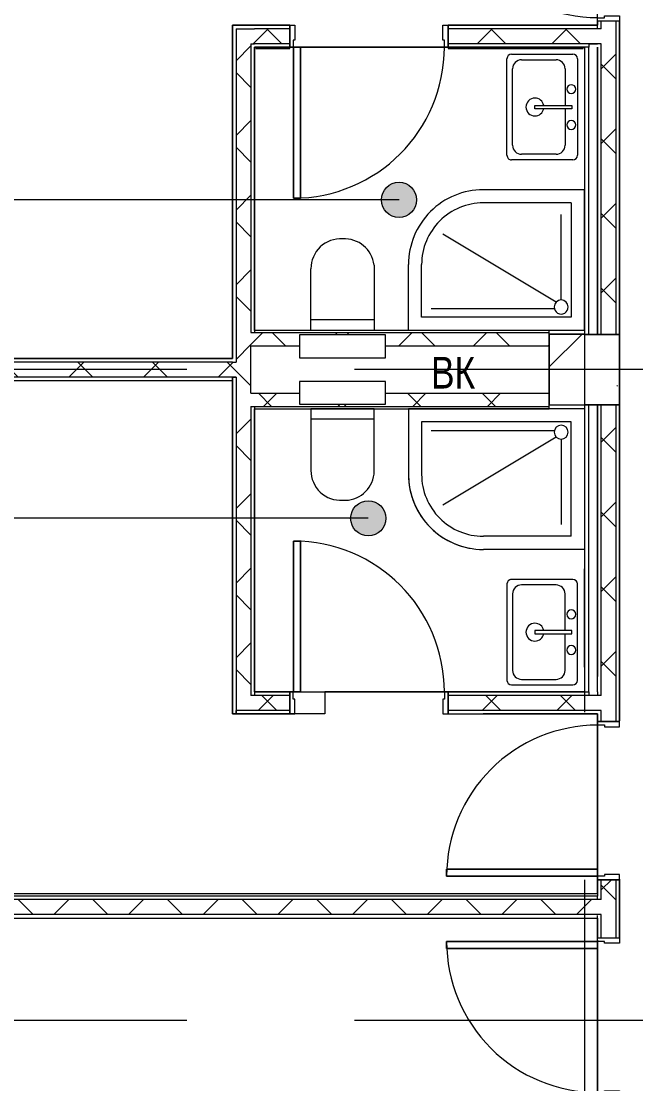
# Model space of a CAD drawing. Header units: millimetres. Extents: x 48966 to 294585, y -43515 to 30344.
# Drawn here: x 60331 to 63823, y -13842 to -7803 of the extents above; entities that cross this region are included whole.
import ezdxf

# ---------------------------------------------------------------- set-up
doc = ezdxf.new("R2010")
doc.units = ezdxf.units.MM
doc.linetypes.add('Осевые', pattern=[6350, 1270, -952.5, 3175, -952.5])
for name, color, linetype, lineweight in [('Двери', 7, 'Continuous', 9), ('Каркас_Импост', 7, 'Continuous', 9), ('Марки помещений', 7, 'Continuous', 9), ('Обобщенные модели', 7, 'Continuous', 9), ('Обобщенные модели-1', 7, 'Continuous', 18), ('Общие ребра', 7, 'Continuous', 9), ('Оси-2', 7, 'Осевые', 9), ('Панель', 7, 'Continuous', 9), ('Перекрытия', 7, 'Continuous', 9), ('Сантехнические приборы', 7, 'Continuous', 9), ('Стены-1', 7, 'Continuous', 18), ('Типовые аннотации', 7, 'Continuous', 9), ('Штриховка разреза-1', 7, 'Continuous', 9)]:
    doc.layers.add(name, color=color, linetype=linetype, lineweight=lineweight)
doc.layers.add('Штриховка разреза-2', color=7, linetype='Continuous', lineweight=9, true_color=0x787878)
doc.styles.add('Arial', font='Arial.ttf', dxfattribs={"width": 0.8, "height": 180})
pattern_1 = [(45, (0, 0), (-212.132, 212.132), []), (135, (0, 0), (-212.132, -212.132), [])]

# ---------------------------------------------------------------- blocks, each defined once
blk = doc.blocks.new('Обобщенные модели 12 - Обобщенные модели 12-1067619-План 4-го этажа на отм_ _8_400')
at = {"layer": 'Обобщенные модели'}
h = blk.add_hatch(dxfattribs=at)
h.set_pattern_fill('FP_7', color=256, style=0, pattern_type=2)
h.set_pattern_definition([(45, (0, 0), (-493.914, 493.914), []), (45, (493.9, 0), (-493.914, 493.914), [873.125, -174.625, 6.706, -167.919])])
h.paths.add_polyline_path([(63731.6, -9982.9), (63731.6, -9582.9), (63331.6, -9582.9), (63331.6, -9982.9), (63666.2, -9982.9)], flags=0)
at = {"layer": 'Обобщенные модели-1'}
for p, q in [((63731.6, -9582.9), (63331.6, -9582.9)), ((63331.6, -9582.9), (63331.6, -9982.9)), ((63731.6, -9982.9), (63731.6, -9582.9)), ((63331.6, -9982.9), (63731.6, -9982.9))]:
    blk.add_line(p, q, dxfattribs=at)
blk = doc.blocks.new('Дверь - Однопольная - ДВ11_21х9-6240646-План 4-го этажа на отм_ _8_400')
at = {"layer": 'Двери'}
for p, q in [((-389, 920.5), (-429, 920.5)), ((-429, 920.5), (-429, 62.5)), ((-389, 62.5), (-389, 920.5)), ((-429, 62.5), (-389, 62.5))]:
    blk.add_line(p, q, dxfattribs=at)
blk.add_arc((-429, 62.5), 858, 360, 90, dxfattribs=at)
at = {"layer": 'Каркас_Импост'}
for p, q in [((-430, 62.5), (-450, 62.5)), ((-450, 62.5), (-450, -62.5)), ((-430, 22.5), (-430, 62.5)), ((450, 62.5), (430, 62.5)), ((430, 62.5), (430, 22.5)), ((450, -62.5), (450, 62.5)), ((-420, 22.5), (-430, 22.5)), ((-420, -62.5), (-420, 22.5)), ((430, 22.5), (420, 22.5)), ((420, 22.5), (420, -62.5)), ((-450, -62.5), (-420, -62.5)), ((420, -62.5), (450, -62.5))]:
    blk.add_line(p, q, dxfattribs=at)
at = {"layer": 'Панель'}
for p, q in [((-429, 920.5), (-389, 920.5)), ((-429, 62.5), (-429, 920.5)), ((-389, 920.5), (-389, 62.5)), ((-389, 62.5), (-429, 62.5))]:
    blk.add_line(p, q, dxfattribs=at)
blk = doc.blocks.new('Дверь - Однопольная - ДВ11__21х9-6240639-План 4-го этажа на отм_ _8_400')
at = {"layer": 'Двери'}
for p, q in [((-429, -62.5), (-389, -62.5)), ((-429, -920.5), (-429, -62.5)), ((-389, -62.5), (-389, -920.5)), ((-389, -920.5), (-429, -920.5))]:
    blk.add_line(p, q, dxfattribs=at)
blk.add_arc((-429, -62.5), 858, 270, 0, dxfattribs=at)
at = {"layer": 'Каркас_Импост'}
for p, q in [((-450, 62.5), (-420, 62.5)), ((-450, -62.5), (-450, 62.5)), ((-420, 62.5), (-420, -22.5)), ((420, 62.5), (450, 62.5)), ((420, -22.5), (420, 62.5)), ((450, 62.5), (450, -62.5)), ((-430, -22.5), (-430, -62.5)), ((-420, -22.5), (-430, -22.5)), ((430, -22.5), (420, -22.5)), ((430, -62.5), (430, -22.5)), ((-430, -62.5), (-450, -62.5)), ((450, -62.5), (430, -62.5))]:
    blk.add_line(p, q, dxfattribs=at)
at = {"layer": 'Панель'}
for p, q in [((-389, -62.5), (-429, -62.5)), ((-429, -62.5), (-429, -920.5)), ((-389, -920.5), (-389, -62.5)), ((-429, -920.5), (-389, -920.5))]:
    blk.add_line(p, q, dxfattribs=at)
blk = doc.blocks.new('Дверь - Однопольная - ДВ17__21х9-7256455-План 4-го этажа на отм_ _8_400')
at = {"layer": 'Двери'}
for p, q in [((-429, -62.5), (-389, -62.5)), ((-429, -920.5), (-429, -62.5)), ((-389, -62.5), (-389, -920.5)), ((-389, -920.5), (-429, -920.5))]:
    blk.add_line(p, q, dxfattribs=at)
blk.add_arc((-429, -62.5), 858, 270, 0, dxfattribs=at)
at = {"layer": 'Каркас_Импост'}
for p, q in [((-450, 62.5), (-420, 62.5)), ((-450, -62.5), (-450, 62.5)), ((-420, 62.5), (-420, -22.5)), ((420, 62.5), (450, 62.5)), ((420, -22.5), (420, 62.5)), ((450, 62.5), (450, -62.5)), ((-430, -22.5), (-430, -62.5)), ((-420, -22.5), (-430, -22.5)), ((430, -22.5), (420, -22.5)), ((430, -62.5), (430, -22.5)), ((-430, -62.5), (-450, -62.5)), ((450, -62.5), (430, -62.5))]:
    blk.add_line(p, q, dxfattribs=at)
at = {"layer": 'Панель'}
for p, q in [((-389, -62.5), (-429, -62.5)), ((-429, -62.5), (-429, -920.5)), ((-389, -920.5), (-389, -62.5)), ((-429, -920.5), (-389, -920.5))]:
    blk.add_line(p, q, dxfattribs=at)
blk = doc.blocks.new('Дверь - Однопольная - ДВ17_21х9-7256458-План 4-го этажа на отм_ _8_400')
at = {"layer": 'Двери'}
for p, q in [((-389, 920.5), (-429, 920.5)), ((-429, 920.5), (-429, 62.5)), ((-389, 62.5), (-389, 920.5)), ((-429, 62.5), (-389, 62.5))]:
    blk.add_line(p, q, dxfattribs=at)
blk.add_arc((-429, 62.5), 858, 360, 90, dxfattribs=at)
at = {"layer": 'Каркас_Импост'}
for p, q in [((-430, 62.5), (-450, 62.5)), ((-450, 62.5), (-450, -62.5)), ((-430, 22.5), (-430, 62.5)), ((450, 62.5), (430, 62.5)), ((430, 62.5), (430, 22.5)), ((450, -62.5), (450, 62.5)), ((-420, 22.5), (-430, 22.5)), ((-420, -62.5), (-420, 22.5)), ((430, 22.5), (420, 22.5)), ((420, 22.5), (420, -62.5)), ((-450, -62.5), (-420, -62.5)), ((420, -62.5), (450, -62.5))]:
    blk.add_line(p, q, dxfattribs=at)
at = {"layer": 'Панель'}
for p, q in [((-429, 920.5), (-389, 920.5)), ((-429, 62.5), (-429, 920.5)), ((-389, 920.5), (-389, 62.5)), ((-389, 62.5), (-429, 62.5))]:
    blk.add_line(p, q, dxfattribs=at)
blk = doc.blocks.new('Унитаз_встраиваемый - Обычный _ Vitra 748-4800 _каркасные_-4815711-План 4-го этажа на отм_ _8_400')
at = {"layer": 'Сантехнические приборы'}
for p, q in [((-180, 371.5), (-180, 0)), ((179.4, 0), (179.4, 351)), ((-180, 60), (179.4, 60)), ((245, -25), (-245, -25)), ((-245, -25), (-245, -155)), ((-180, 0), (179.4, 0)), ((245, -155), (245, -25)), ((-245, -155), (245, -155))]:
    blk.add_line(p, q, dxfattribs=at)
for centre, start, end in [((-11.8, 351), 86.33454, 173.05975), ((9.9, 351), 360, 93.66546)]:
    blk.add_arc(centre, 169.5, start, end, dxfattribs=at)
blk = doc.blocks.new('Раковина-Одиночная-2D - 600 x 400 мм-5281095-План 4-го этажа на отм_ _8_400')
at = {"layer": 'Сантехнические приборы'}
for p, q in [((31.7, 452.1), (31.7, 102.9)), ((31.7, 452.1), (31.7, 102.9)), ((606.3, 477.5), (57.1, 477.5)), ((606.3, 477.5), (57.1, 477.5)), ((549.1, 445.8), (114.2, 445.8)), ((631.7, 102.9), (631.7, 452.1)), ((631.7, 102.9), (631.7, 452.1)), ((63.4, 395), (63.4, 198.2)), ((599.9, 198.2), (599.9, 395)), ((341.2, 318.8), (322.2, 318.8)), ((322.2, 318.8), (322.2, 109.3)), ((341.2, 109.3), (341.2, 318.8)), ((114.2, 147.4), (322.2, 147.4)), ((341.2, 147.4), (549.1, 147.4)), ((57.1, 77.5), (606.3, 77.5)), ((57.1, 77.5), (606.3, 77.5)), ((322.2, 109.3), (341.2, 109.3)), ((131.8, 37.5), (691.8, 37.5))]:
    blk.add_line(p, q, dxfattribs=at)
for centre, radius, start, end in [((57.1, 452.1), 25.4, 90, 180), ((57.1, 452.1), 25.4, 90, 180), ((114.2, 395), 50.8, 90, 180), ((549.1, 395), 50.8, 360, 90), ((606.3, 452.1), 25.4, 0, 90), ((606.3, 452.1), 25.4, 360, 90), ((331.7, 318.8), 50.8, 360, 180), ((331.7, 318.8), 50.8, 180, 259.19308), ((331.7, 318.8), 50.8, 280.80692, 0), ((114.2, 198.2), 50.8, 180, 270), ((549.1, 198.2), 50.8, 270, 0), ((230.1, 112.5), 25.4, 360, 180), ((433.3, 112.5), 25.4, 360, 180), ((57.1, 102.9), 25.4, 180, 270), ((57.1, 102.9), 25.4, 180, 270), ((230.1, 112.5), 25.4, 180, 360), ((433.3, 112.5), 25.4, 180, 360), ((606.3, 102.9), 25.4, 270, 360), ((606.3, 102.9), 25.4, 270, 0)]:
    blk.add_arc(centre, radius, start, end, dxfattribs=at)
blk = doc.blocks.new('Унитаз_встраиваемый - Обычный _ Vitra 748-4800 _каркасные_-5137914-План 4-го этажа на отм_ _8_400')
at = {"layer": 'Сантехнические приборы'}
for p, q in [((245, 155), (-245, 155)), ((-245, 155), (-245, 25)), ((245, 25), (245, 155)), ((-245, 25), (245, 25)), ((-180, -371.5), (-180, 0)), ((-180, 0), (179.4, 0)), ((179.4, 0), (179.4, -351)), ((-180, -60), (179.4, -60))]:
    blk.add_line(p, q, dxfattribs=at)
for centre, start, end in [((9.9, -351), 266.33454, 0), ((-11.8, -351), 186.94025, 273.66546)]:
    blk.add_arc(centre, 169.5, start, end, dxfattribs=at)
blk = doc.blocks.new('Раковина-Одиночная-2D - 600 x 400 мм-5280093-План 4-го этажа на отм_ _8_400')
at = {"layer": 'Сантехнические приборы'}
for p, q in [((131.8, -37.5), (691.8, -37.5)), ((31.7, -452.1), (31.7, -102.9)), ((31.7, -452.1), (31.7, -102.9)), ((57.1, -77.5), (606.3, -77.5)), ((57.1, -77.5), (606.3, -77.5)), ((322.2, -109.3), (341.2, -109.3)), ((322.2, -318.8), (322.2, -109.3)), ((341.2, -109.3), (341.2, -318.8)), ((631.7, -102.9), (631.7, -452.1)), ((631.7, -102.9), (631.7, -452.1)), ((114.2, -147.4), (322.2, -147.4)), ((341.2, -147.4), (549.1, -147.4)), ((63.4, -395), (63.4, -198.2)), ((599.9, -198.2), (599.9, -395)), ((341.2, -318.8), (322.2, -318.8)), ((606.3, -477.5), (57.1, -477.5)), ((606.3, -477.5), (57.1, -477.5)), ((549.1, -445.8), (114.2, -445.8))]:
    blk.add_line(p, q, dxfattribs=at)
for centre, radius, start, end in [((57.1, -102.9), 25.4, 90, 180), ((57.1, -102.9), 25.4, 90, 180), ((230.1, -112.5), 25.4, 0, 180), ((230.1, -112.5), 25.4, 180, 0), ((433.3, -112.5), 25.4, 0, 180), ((433.3, -112.5), 25.4, 180, 0), ((606.3, -102.9), 25.4, 0, 90), ((606.3, -102.9), 25.4, 0, 90), ((114.2, -198.2), 50.8, 90, 180), ((549.1, -198.2), 50.8, 360, 90), ((331.7, -318.8), 50.8, 100.80692, 180), ((331.7, -318.8), 50.8, 360, 79.19308), ((331.7, -318.8), 50.8, 180, 0), ((114.2, -395), 50.8, 180, 270), ((549.1, -395), 50.8, 270, 0), ((57.1, -452.1), 25.4, 180, 270), ((57.1, -452.1), 25.4, 180, 270), ((606.3, -452.1), 25.4, 270, 0), ((606.3, -452.1), 25.4, 270, 0)]:
    blk.add_arc(centre, radius, start, end, dxfattribs=at)
blk = doc.blocks.new('Душевая кабинка-2D_угловая800Х1000 - Душевая кабинка 800х1000-V18-План 4-го этажа на отм_ _8_400')
at = {"layer": 'Сантехнические приборы'}
for p, q in [((0, -100), (574.2, -100)), ((0, -900), (0, -100)), ((75, -175), (574.2, -175)), ((75, -175), (75, -825)), ((132.1, -726.7), (132.1, -241.7)), ((161, -739), (804.7, -352.3)), ((925, -825), (925, -525.8)), ((1000, -900), (1000, -525.8)), ((1000, -900), (1000, -579.2)), ((871, -775.8), (171, -775.8)), ((75, -825), (925, -825)), ((0, -900), (1000, -900)), ((0, -900), (1000, -900)), ((0, -900), (1000, -900))]:
    blk.add_line(p, q, dxfattribs=at)
for centre, radius, start, end in [((574.2, -525.8), 425.8, 0, 90), ((574.2, -525.8), 425.8, 360, 90), ((574.2, -525.8), 350.8, 360, 90), ((132.1, -766.7), 40, 0, 180), ((132.1, -766.7), 40, 180, 0)]:
    blk.add_arc(centre, radius, start, end, dxfattribs=at)
blk = doc.blocks.new('Душевая кабинка-2D_угловая800Х1000 - Душевая кабинка 800х1000-5255366-План 4-го этажа на отм_ _8_400')
at = {"layer": 'Сантехнические приборы'}
for p, q in [((0, 900), (1000, 900)), ((0, 900), (0, 100)), ((0, 900), (1000, 900)), ((0, 900), (1000, 900)), ((1000, 900), (1000, 525.8)), ((1000, 900), (1000, 579.2)), ((75, 175), (75, 825)), ((75, 825), (925, 825)), ((925, 825), (925, 525.8)), ((132.1, 726.7), (132.1, 241.7)), ((161, 739), (804.7, 352.3)), ((871, 775.8), (171, 775.8)), ((75, 175), (574.2, 175)), ((0, 100), (574.2, 100))]:
    blk.add_line(p, q, dxfattribs=at)
for centre, radius, start, end in [((132.1, 766.7), 40, 360, 180), ((132.1, 766.7), 40, 180, 360), ((574.2, 525.8), 425.8, 270, 0), ((574.2, 525.8), 350.8, 270, 0), ((574.2, 525.8), 425.8, 270, 0)]:
    blk.add_arc(centre, radius, start, end, dxfattribs=at)

msp = doc.modelspace()

# ---------------------------------------------------------------- hatches: boundary and pattern name
at = {"layer": 'Марки помещений'}
h = msp.add_hatch(color=256, dxfattribs=at)
edge = h.paths.add_edge_path(flags=0)
edge.add_arc((62478.1, -8818.1), 100, 0, 360)
h = msp.add_hatch(color=256, dxfattribs=at)
edge = h.paths.add_edge_path(flags=0)
edge.add_arc((62303.1, -10628.1), 100, 0, 360)
at = {"layer": 'Штриховка разреза-1'}
h = msp.add_hatch(dxfattribs=at)
h.set_pattern_fill('FP_5', color=256, style=0, pattern_type=2)
h.set_pattern_definition(pattern_1)
h.paths.add_polyline_path([(63711.6, -9582.9), (63711.6, -7802.9), (63626.6, -7802.9), (63626.6, -9582.9), (63666.2, -9582.9)], flags=0)
h.paths.add_polyline_path([(63626.6, -6902.9), (63711.6, -6902.9), (63711.6, -6572.9), (63626.6, -6572.9), (63626.6, -6770.4)], flags=0)
h.paths.add_polyline_path([(63666.2, -5672.9), (63711.6, -5672.9), (63711.6, -3882.9), (63626.6, -3882.9), (63626.6, -5672.9)], flags=0)
h = msp.add_hatch(dxfattribs=at)
h.set_pattern_fill('FP_5', color=256, style=0, pattern_type=2)
h.set_pattern_definition(pattern_1)
h.paths.add_polyline_path([(61551.6, -11720.4), (61636.6, -11720.4), (61636.6, -7845.4), (61551.6, -7845.4), (61551.6, -10605)], flags=0)
h = msp.add_hatch(dxfattribs=at)
h.set_pattern_fill('FP_5', color=256, style=0, pattern_type=2)
h.set_pattern_definition(pattern_1)
h.paths.add_polyline_path([(62756.6, -7930.4), (63626.6, -7930.4), (63626.6, -7845.4), (62756.6, -7845.4)], flags=0)
h.paths.add_polyline_path([(61636.6, -7930.4), (61856.6, -7930.4), (61856.6, -7845.4), (61636.6, -7845.4)], flags=0)
h = msp.add_hatch(dxfattribs=at)
h.set_pattern_fill('FP_5', color=256, style=0, pattern_type=2)
h.set_pattern_definition(pattern_1)
h.paths.add_polyline_path([(61640.6, -9647.9), (61911.6, -9647.9), (61911.6, -9585.4), (62401.6, -9585.4), (62401.6, -9647.9), (63331.6, -9647.9), (63331.6, -9572.9), (61636.6, -9572.9), (61636.6, -9647.9)], flags=0)
h = msp.add_hatch(dxfattribs=at)
h.set_pattern_fill('FP_5', color=256, style=0, pattern_type=2)
h.set_pattern_definition(pattern_1)
h.paths.add_polyline_path([(61551.6, -9825.4), (61551.6, -9740.4), (57331.6, -9740.4), (57331.6, -9825.4), (61531.6, -9825.4)], flags=0)
h = msp.add_hatch(dxfattribs=at)
h.set_pattern_fill('FP_5', color=256, style=0, pattern_type=2)
h.set_pattern_definition(pattern_1)
h.paths.add_polyline_path([(62855.9, -9992.9), (63331.6, -9992.9), (63331.6, -9917.9), (62401.6, -9917.9), (62401.6, -9980.4), (61911.6, -9980.4), (61911.6, -9917.9), (61636.6, -9917.9), (61636.6, -9992.9), (62045.7, -9992.9)], flags=0)
h = msp.add_hatch(dxfattribs=at)
h.set_pattern_fill('FP_5', color=256, style=0, pattern_type=2)
h.set_pattern_definition(pattern_1)
h.paths.add_polyline_path([(63711.6, -15682.9), (63711.6, -13912.9), (63626.6, -13912.9), (63626.6, -15682.9), (63666.2, -15682.9)], flags=0)
h.paths.add_polyline_path([(63666.2, -13012.9), (63711.6, -13012.9), (63711.6, -12682.9), (63626.6, -12682.9), (63626.6, -13012.9)], flags=0)
h.paths.add_polyline_path([(63626.6, -11782.9), (63711.6, -11782.9), (63711.6, -9982.9), (63626.6, -9982.9), (63626.6, -11728.3)], flags=0)
h = msp.add_hatch(dxfattribs=at)
h.set_pattern_fill('FP_5', color=256, style=0, pattern_type=2)
h.set_pattern_definition(pattern_1)
h.paths.add_polyline_path([(63626.6, -11720.4), (63626.6, -11635.4), (62756.6, -11635.4), (62756.6, -11720.4), (63606.6, -11720.4)], flags=0)
h.paths.add_polyline_path([(61636.6, -11720.4), (61856.6, -11720.4), (61856.6, -11635.4), (61636.6, -11635.4)], flags=0)
h = msp.add_hatch(dxfattribs=at)
h.set_pattern_fill('FP_5', color=256, style=0, pattern_type=2)
h.set_pattern_definition(pattern_1)
h.paths.add_polyline_path([(63606.6, -12880.4), (63626.6, -12880.4), (63626.6, -12795.4), (57331.6, -12795.4), (57331.6, -12880.4), (62855.9, -12880.4)], flags=0)
at = {"layer": 'Штриховка разреза-2'}
msp.add_hatch(color=256, dxfattribs=at).paths.add_polyline_path([(61856.6, -7952.4), (61856.6, -7950.4), (61663.6, -7952.4)], flags=0)

# ---------------------------------------------------------------- linework, layer by layer
at = {"layer": 'Марки помещений'}
for p, q in [((62478.1, -8818.1), (60256.9, -8818.1)), ((62303.1, -10628.1), (60256.9, -10628.1))]:
    msp.add_line(p, q, dxfattribs=at)
for centre in [(62478.1, -8818.1), (62303.1, -10628.1)]:
    msp.add_circle(centre, 100, dxfattribs=at)
at = {"layer": 'Общие ребра'}
for p, q in [((61656.6, -7825.4), (61551.6, -7825.4)), ((61551.6, -7845.4), (61551.6, -9740.4)), ((61551.6, -7845.4), (61636.6, -7845.4)), ((61636.6, -7845.4), (61656.6, -7845.4)), ((61856.6, -7825.4), (61656.6, -7825.4)), ((61856.6, -7845.4), (61656.6, -7845.4)), ((63606.6, -7825.4), (62756.6, -7825.4)), ((63606.6, -7845.4), (62756.6, -7845.4)), ((63606.6, -7802.9), (63606.6, -7823.4)), ((63606.6, -7845.4), (63606.6, -7825.4)), ((63626.6, -7845.4), (63606.6, -7845.4)), ((63626.6, -7845.4), (63626.6, -7802.9)), ((63711.6, -9582.9), (63711.6, -7802.9)), ((63731.6, -9582.9), (63731.6, -7802.9)), ((61636.6, -7930.4), (61636.6, -9572.9)), ((61636.6, -7930.4), (61656.6, -7930.4)), ((61856.6, -7930.4), (61656.6, -7930.4)), ((61658.6, -7950.4), (61656.6, -7950.4)), ((61656.6, -7950.4), (61656.6, -7952.4)), ((61656.6, -7952.4), (61658.6, -7952.4)), ((61658.6, -7952.4), (61663.6, -7952.4)), ((61663.6, -7950.4), (61856.6, -7950.4)), ((61856.6, -7950.4), (61663.6, -7950.4)), ((61663.6, -7952.4), (61856.6, -7952.4)), ((63556.6, -7930.4), (62756.6, -7930.4)), ((62756.6, -7950.4), (63524.6, -7950.4)), ((63524.6, -7950.4), (62756.6, -7950.4)), ((62756.6, -7952.4), (63524.6, -7952.4)), ((63524.6, -7952.4), (63529.6, -7952.4)), ((63531.6, -7950.4), (63529.6, -7950.4)), ((63529.6, -7952.4), (63531.6, -7952.4)), ((63556.6, -7950.4), (63531.6, -7950.4)), ((63531.6, -7952.4), (63531.6, -7950.4)), ((63606.6, -7930.4), (63556.6, -7930.4)), ((63556.6, -7930.4), (63606.6, -7930.4)), ((63556.6, -7930.4), (63556.6, -7950.4)), ((63556.6, -9582.9), (63556.6, -7950.4)), ((63626.6, -7930.4), (63606.6, -7930.4)), ((63626.6, -9582.9), (63626.6, -7930.4)), ((61636.6, -9572.9), (61656.6, -9572.9)), ((61656.6, -9560.4), (61656.6, -9572.9)), ((61656.6, -9572.9), (63331.6, -9572.9)), ((61636.6, -9917.9), (61636.6, -9647.9)), ((61636.6, -9917.9), (61636.6, -9647.9)), ((61636.6, -9647.9), (61656.6, -9647.9)), ((61656.6, -9647.9), (61911.6, -9647.9)), ((62401.6, -9647.9), (63331.6, -9647.9)), ((61531.6, -9720.4), (57333.6, -9720.4)), ((61531.6, -9740.4), (57331.6, -9740.4)), ((61531.6, -9740.4), (61551.6, -9740.4)), ((61531.6, -9740.4), (61551.6, -9740.4)), ((61531.6, -9825.4), (57331.6, -9825.4)), ((61531.6, -9845.4), (61531.6, -9825.4)), ((61531.6, -9825.4), (61551.6, -9825.4)), ((61531.6, -9825.4), (61531.6, -9845.4)), ((61551.6, -9825.4), (61531.6, -9825.4)), ((61551.6, -9825.4), (61551.6, -11720.4)), ((57331.6, -9845.4), (61531.6, -9845.4)), ((61636.6, -9917.9), (61656.6, -9917.9)), ((61656.6, -9917.9), (61911.6, -9917.9)), ((62401.6, -9917.9), (63331.6, -9917.9)), ((61636.6, -9992.9), (61636.6, -11635.4)), ((61636.6, -9992.9), (61656.6, -9992.9)), ((61656.6, -9992.9), (61656.6, -10005.4)), ((61656.6, -9992.9), (63331.6, -9992.9)), ((63331.6, -9984.9), (63331.6, -9982.9)), ((63331.6, -9989.9), (63331.6, -9984.9)), ((63331.6, -9992.9), (63331.6, -9989.9)), ((63331.6, -10005.4), (63331.6, -9992.9)), ((63556.6, -11615.4), (63556.6, -9982.9)), ((63626.6, -11527.9), (63626.6, -9982.9)), ((63711.6, -11527.9), (63711.6, -9982.9)), ((63731.6, -11782.9), (63731.6, -9982.9)), ((63626.6, -11635.4), (63626.6, -11527.9)), ((63711.6, -11635.4), (63711.6, -11527.9)), ((61656.6, -11635.4), (61636.6, -11635.4)), ((61656.6, -11615.4), (61656.6, -11635.4)), ((61856.6, -11635.4), (61656.6, -11635.4)), ((61856.6, -11615.4), (61663.6, -11615.4)), ((63531.6, -11615.4), (62756.6, -11615.4)), ((63556.6, -11635.4), (62756.6, -11635.4)), ((63556.6, -11615.4), (63556.6, -11635.4)), ((63606.6, -11635.4), (63556.6, -11635.4)), ((63606.6, -11635.4), (63556.6, -11635.4)), ((63606.6, -11615.4), (63606.6, -11635.4)), ((63626.6, -11635.4), (63606.6, -11635.4)), ((63711.6, -11782.9), (63711.6, -11635.4)), ((61551.6, -11720.4), (61551.6, -11740.4)), ((61636.6, -11720.4), (61551.6, -11720.4)), ((61551.6, -11740.4), (61551.6, -11720.4)), ((61551.6, -11740.4), (61656.6, -11740.4)), ((61656.6, -11720.4), (61636.6, -11720.4)), ((61856.6, -11720.4), (61656.6, -11720.4)), ((61656.6, -11740.4), (61856.6, -11740.4)), ((63606.6, -11720.4), (62756.6, -11720.4)), ((62756.6, -11740.4), (63604.6, -11740.4)), ((63626.6, -11720.4), (63606.6, -11720.4)), ((63606.6, -11740.4), (63606.6, -11782.9)), ((63626.6, -11782.9), (63626.6, -11720.4)), ((63606.6, -12682.9), (63606.6, -12773.4)), ((63626.6, -12795.4), (63626.6, -12682.9)), ((63711.6, -13012.9), (63711.6, -12682.9)), ((63731.6, -13012.9), (63731.6, -12682.9)), ((63606.6, -12795.4), (57331.6, -12795.4)), ((63606.6, -12795.4), (63606.6, -12775.4)), ((63626.6, -12795.4), (63606.6, -12795.4)), ((63606.6, -12880.4), (57331.6, -12880.4)), ((63626.6, -12880.4), (63606.6, -12880.4)), ((63606.6, -12900.4), (63606.6, -13012.9)), ((63626.6, -13012.9), (63626.6, -12880.4))]:
    msp.add_line(p, q, dxfattribs=at)
at = {"layer": 'Оси-2'}
for p, q in [((63531.6, 25417.1), (63531.6, -41737.8)), ((150171.6, -9782.9), (50565.6, -9782.9)), ((150171.6, -13482.9), (50565.6, -13482.9))]:
    msp.add_line(p, q, dxfattribs=at)
at = {"layer": 'Перекрытия'}
for p, q in [((63606.6, -7825.4), (63606.6, -6790.4)), ((61531.6, -9720.4), (61531.6, -7825.4)), ((61531.6, -7825.4), (61856.6, -7825.4)), ((61856.6, -7825.4), (61856.6, -7950.4)), ((62756.6, -7950.4), (62756.6, -7825.4)), ((62756.6, -7825.4), (63606.6, -7825.4)), ((63731.6, -7802.9), (63731.6, -11780.4)), ((63556.6, -7950.4), (61656.6, -7950.4)), ((61656.6, -7950.4), (61656.6, -9572.9)), ((61856.6, -7950.4), (62756.6, -7950.4)), ((63606.6, -9580.4), (63606.6, -7950.4)), ((63331.6, -9580.4), (63531.6, -9580.4)), ((57331.6, -9720.4), (61531.6, -9720.4)), ((61531.6, -11740.4), (61531.6, -9830.4)), ((61656.6, -9992.9), (61656.6, -11615.4)), ((63531.6, -9985.4), (63331.6, -9985.4)), ((63606.6, -11615.4), (63606.6, -9985.4)), ((61656.6, -11615.4), (63556.6, -11615.4)), ((62956.6, -11615.4), (62056.6, -11615.4)), ((62056.6, -11615.4), (62056.6, -11740.4)), ((62056.6, -11740.4), (61531.6, -11740.4)), ((63606.6, -11740.4), (62956.6, -11740.4)), ((63606.6, -12760.4), (63606.6, -11740.4)), ((63606.6, -11780.4), (63606.6, -12680.4)), ((63731.6, -12680.4), (63731.6, -13025.4)), ((57331.6, -12760.4), (63606.6, -12760.4)), ((63606.6, -13925.4), (63606.6, -12885.4)), ((63606.6, -13025.4), (63606.6, -13925.4))]:
    msp.add_line(p, q, dxfattribs=at)
at = {"layer": 'Стены-1'}
for p, q in [((61551.6, -7825.4), (61531.6, -7825.4)), ((61531.6, -7825.4), (61531.6, -9720.4)), ((61856.6, -7950.4), (61856.6, -7825.4)), ((62756.6, -7825.4), (62756.6, -7950.4)), ((63731.6, -7802.9), (63606.6, -7802.9)), ((63606.6, -7823.4), (63606.6, -7825.4)), ((61656.6, -9560.4), (61656.6, -7950.4)), ((61656.6, -7950.4), (61663.6, -7950.4)), ((61663.6, -7957.4), (61856.6, -7957.4)), ((61856.6, -7957.4), (61856.6, -7950.4)), ((62756.6, -7950.4), (62756.6, -7957.4)), ((62756.6, -7957.4), (63524.6, -7957.4)), ((63524.6, -7950.4), (63531.6, -7950.4)), ((63531.6, -7950.4), (63531.6, -9582.9)), ((63606.6, -7950.4), (63606.6, -9582.9)), ((63606.6, -9582.9), (63606.6, -7950.4)), ((63331.6, -9560.4), (61656.6, -9560.4)), ((63331.6, -9982.9), (63331.6, -9560.4)), ((63531.6, -9582.9), (63606.6, -9582.9)), ((63606.6, -9582.9), (63731.6, -9582.9)), ((61531.6, -9845.4), (61531.6, -11740.4)), ((61656.6, -11615.4), (61656.6, -10005.4)), ((61656.6, -10005.4), (63331.6, -10005.4)), ((63531.6, -9982.9), (63531.6, -11615.4)), ((63606.6, -9982.9), (63531.6, -9982.9)), ((63731.6, -9982.9), (63606.6, -9982.9)), ((63606.6, -9982.9), (63606.6, -11527.9)), ((63606.6, -11527.9), (63606.6, -9982.9)), ((61663.6, -11615.4), (61656.6, -11615.4)), ((61856.6, -11740.4), (61856.6, -11615.4)), ((62756.6, -11615.4), (62756.6, -11740.4)), ((61531.6, -11740.4), (61551.6, -11740.4)), ((63604.6, -11740.4), (63606.6, -11740.4)), ((63606.6, -11782.9), (63731.6, -11782.9)), ((63731.6, -12682.9), (63606.6, -12682.9)), ((63606.6, -12775.4), (57331.6, -12775.4)), ((63606.6, -12773.4), (63606.6, -12775.4)), ((57331.6, -12900.4), (63606.6, -12900.4)), ((63606.6, -13012.9), (63731.6, -13012.9))]:
    msp.add_line(p, q, dxfattribs=at)

# ---------------------------------------------------------------- block references
at = {"layer": 'Двери'}
for name, p, rotation in [('Дверь - Однопольная - ДВ17__21х9-7256455-План 4-го этажа на отм_ _8_400', (63669.1, -7352.9), 269.9999999999998), ('Дверь - Однопольная - ДВ17_21х9-7256458-План 4-го этажа на отм_ _8_400', (63669.1, -12232.9), 89.99999999999984), ('Дверь - Однопольная - ДВ17__21х9-7256455-План 4-го этажа на отм_ _8_400', (63669.1, -13462.9), 269.9999999999998)]:
    msp.add_blockref(name, p, dxfattribs=dict(at, rotation=rotation))
for name, p in [('Дверь - Однопольная - ДВ11__21х9-6240639-План 4-го этажа на отм_ _8_400', (62306.6, -7887.9)), ('Дверь - Однопольная - ДВ11_21х9-6240646-План 4-го этажа на отм_ _8_400', (62306.6, -11677.9))]:
    msp.add_blockref(name, p, dxfattribs=at)
at = {"layer": 'Обобщенные модели'}
msp.add_blockref('Обобщенные модели 12 - Обобщенные модели 12-1067619-План 4-го этажа на отм_ _8_400', (0, 0), dxfattribs=at)
at = {"layer": 'Сантехнические приборы'}
for name, p, rotation in [('Раковина-Одиночная-2D - 600 x 400 мм-5280093-План 4-го этажа на отм_ _8_400', (63569.1, -7958.7), 270), ('Душевая кабинка-2D_угловая800Х1000 - Душевая кабинка 800х1000-5255366-План 4-го этажа на отм_ _8_400', (63531.6, -8660.4), 180), ('Унитаз_встраиваемый - Обычный _ Vitra 748-4800 _каркасные_-5137914-План 4-го этажа на отм_ _8_400', (62156.6, -9560.4), 180), ('Унитаз_встраиваемый - Обычный _ Vitra 748-4800 _каркасные_-4815711-План 4-го этажа на отм_ _8_400', (62156.6, -10005.4), 180), ('Душевая кабинка-2D_угловая800Х1000 - Душевая кабинка 800х1000-V18-План 4-го этажа на отм_ _8_400', (63531.6, -10905.4), 180), ('Раковина-Одиночная-2D - 600 x 400 мм-5281095-План 4-го этажа на отм_ _8_400', (63569.1, -11607.1), 90)]:
    msp.add_blockref(name, p, dxfattribs=dict(at, rotation=rotation))

# ---------------------------------------------------------------- texts
at = {"layer": 'Типовые аннотации', "insert": (62659.4, -9710.5), "char_height": 180, "width": 307.848, "attachment_point": 1, "style": 'Arial'}
msp.add_mtext('ВК', dxfattribs=at)

doc.saveas('drawing.dxf')
